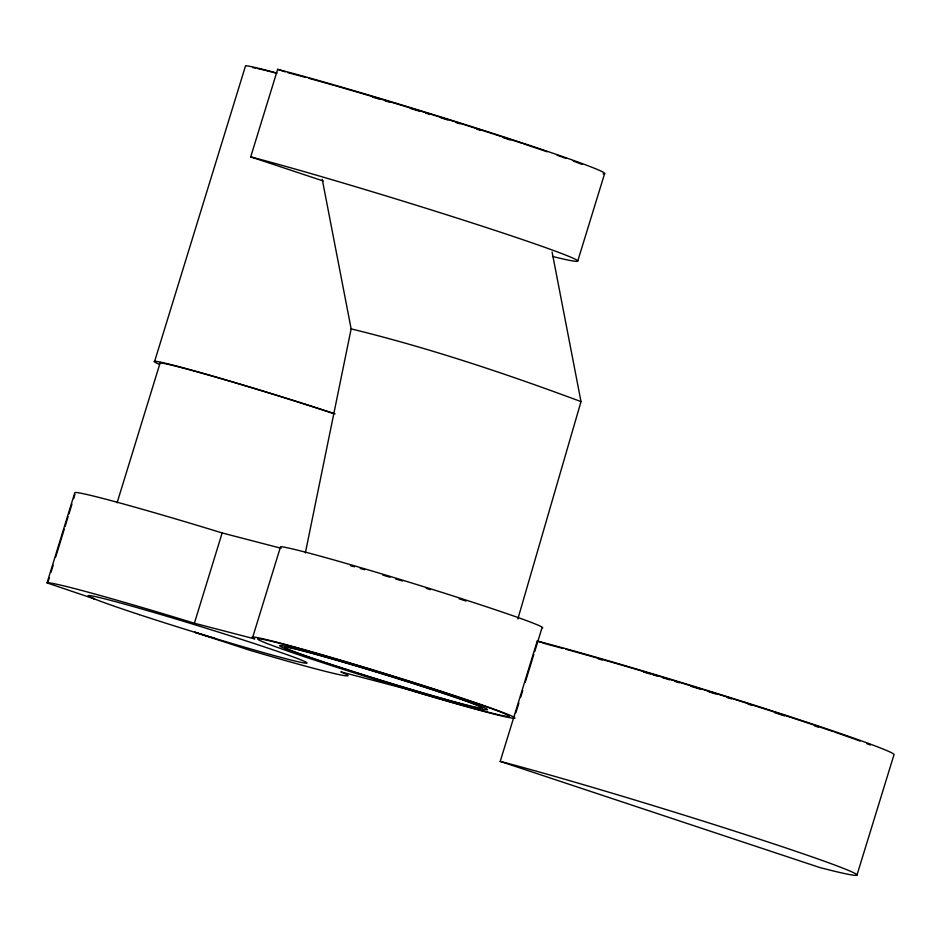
<?xml version="1.0" encoding="UTF-8"?>
<svg xmlns="http://www.w3.org/2000/svg" width="941" height="941" viewBox="0 0 941 941"><rect width="100%" height="100%" fill="white"/><g stroke="black" fill="none" stroke-linecap="round" stroke-linejoin="round"><path stroke-width="1.41" d="M305.355 552.908L351.146 328.88L322.234 179.284M517.856 618.955L581.009 401.607L552.096 252.012M89.395 596.712L94.582 598.982L47.05 582.914L74.821 492.625A157.512 4.952 17.1 0 1 201.339 526.595L222.158 532.947L281.124 548.274M48.015 581.985L49.285 577.821M51.002 572.257L53.131 565.318M55.695 556.978L64.247 529.207M65.105 526.431L68.093 516.703M68.952 513.927L71.939 504.2M73.645 498.648L74.927 494.484M154.665 361.25L245.566 65.776A120.283 3.776 17.1 0 1 277.042 73.116M117.096 502.8L160.288 362.367M323.222 180.978L250.706 156.888L277.642 69.34A189.012 5.94 17.1 0 1 491.131 132.822A189.012 5.94 17.1 0 1 603.087 173.826M47.05 582.914A157.512 4.952 17.1 0 1 173.567 616.873L194.387 623.224L222.158 532.947M252.776 637.01L280.547 546.733A137.457 4.317 17.1 0 1 424.65 586.984A137.457 4.317 17.1 0 1 541.957 627.988L534.7 651.595M577.68 261.233L604.604 173.685M500.224 761.387A206.185 6.481 17.1 0 1 775.396 844.43A206.185 6.481 17.1 0 1 819.705 867.508L500.224 761.387L537.252 641.021A206.185 6.481 17.1 0 1 761.093 707.361A206.185 6.481 17.1 0 1 893.95 754.847L856.922 875.224M515.891 712.713L518.879 702.986M520.596 697.434L522.726 690.494M525.29 682.154L533.841 654.371M351.146 328.88C428.849 347.852 505.846 373.648 581.009 401.607M194.387 623.224L254.752 638.915L253.764 638.492A137.457 4.317 17.1 0 1 362.591 666.757A137.457 4.317 17.1 0 1 513.198 716.783A137.457 4.317 17.1 0 1 404.359 688.518L340.818 671.862L346.135 674.191A157.512 4.952 17.1 0 1 249.965 650.313L194.599 632.199L214.901 638.398M277.642 69.34L285.241 71.869M537.252 641.021L546.133 643.962M160.111 362.944A114.555 3.599 17.1 0 1 333.161 413.464M159.523 364.355A120.283 3.776 17.1 0 1 200.927 372.695A120.283 3.776 17.1 0 1 335.09 413.864M252.776 67.623A114.555 3.599 17.1 0 1 255.729 68.14M257.622 68.54A114.555 3.599 17.1 0 1 271.196 71.845M272.396 72.163A114.555 3.599 17.1 0 1 276.219 73.175M547.321 644.279A194.74 6.117 17.1 0 1 563.071 648.478M565.917 649.255A194.74 6.117 17.1 0 1 597.864 658.194M599.335 658.618A194.74 6.117 17.1 0 1 702.433 689.353M703.833 689.777A194.74 6.117 17.1 0 1 833.361 731.628M834.89 732.157A194.74 6.117 17.1 0 1 854.252 738.979M855.451 739.414A194.74 6.117 17.1 0 1 860.05 741.096M866.849 743.661A194.74 6.117 17.1 0 1 870.39 745.025M598.053 658.806A180.413 5.67 17.1 0 1 602.252 660.006M643.538 672.015A180.413 5.67 17.1 0 1 650.302 674.015M653.03 674.826A180.413 5.67 17.1 0 1 657.147 676.061M662.664 677.72A180.413 5.67 17.1 0 1 669.58 679.802M675.156 681.484A180.413 5.67 17.1 0 1 679.355 682.754M690.647 686.201A180.413 5.67 17.1 0 1 700.527 689.235M708.938 691.835A180.413 5.67 17.1 0 1 715.972 694.011M727.181 697.516A180.413 5.67 17.1 0 1 731.333 698.822M748.166 704.139A180.413 5.67 17.1 0 1 752.388 705.479M774.584 712.619A180.413 5.67 17.1 0 1 784.512 715.866M814.53 725.852A180.413 5.67 17.1 0 1 818.388 727.17M350.405 565.647A111.685 3.505 17.1 0 1 354.545 566.823M360.238 568.458A111.685 3.505 17.1 0 1 364.626 569.728M382.799 575.08A111.685 3.505 17.1 0 1 389.974 577.221M395.655 578.938A111.685 3.505 17.1 0 1 402.583 581.032M426.273 588.337A111.685 3.505 17.1 0 1 430.413 589.642M459.184 598.805A111.685 3.505 17.1 0 1 466.018 601.04M250.706 156.888A189.012 5.94 17.1 0 1 496.213 230.78A189.012 5.94 17.1 0 1 552.532 256.446M287.734 72.61A177.555 5.575 17.1 0 1 305.543 77.385M308.554 78.209A177.555 5.575 17.1 0 1 333.549 85.231M335.02 85.655A177.555 5.575 17.1 0 1 493.413 133.963M494.731 134.387A177.555 5.575 17.1 0 1 522.184 143.373M523.467 143.797A177.555 5.575 17.1 0 1 547.133 151.783M557.072 155.23A177.555 5.575 17.1 0 1 566.176 158.464M573.093 160.982A177.555 5.575 17.1 0 1 582.067 164.404M372.424 97.052A163.24 5.128 17.1 0 1 379.352 99.099M384.998 100.781A163.24 5.128 17.1 0 1 389.256 102.051M410.311 108.415A163.24 5.128 17.1 0 1 420.062 111.391M425.638 113.096A163.24 5.128 17.1 0 1 429.79 114.379M440.894 117.813A163.24 5.128 17.1 0 1 447.81 119.978M456.044 122.553A163.24 5.128 17.1 0 1 460.102 123.836M476.875 129.164A163.24 5.128 17.1 0 1 480.992 130.481M503.317 137.715A163.24 5.128 17.1 0 1 510.163 139.962M445.693 699.386L423.791 693.117A103.098 3.235 17.1 0 1 284.947 647.314A103.098 3.235 17.1 0 1 426.449 687.8A103.098 3.235 17.1 0 1 445.693 699.386M139.315 614.638A114.555 3.599 17.1 0 0 306.919 663.099A114.555 3.599 17.1 0 0 146.267 610.262A114.555 3.599 17.1 0 0 139.315 614.638M309.73 658.488A131.728 4.14 17.1 0 0 508.74 716.572A131.728 4.14 17.1 0 0 331.973 657.865A131.728 4.14 17.1 0 0 309.73 658.488M322.551 661.817A108.827 3.423 17.1 0 0 486.956 709.808A108.827 3.423 17.1 0 0 340.924 661.3A108.827 3.423 17.1 0 0 322.551 661.817"/></g></svg>
